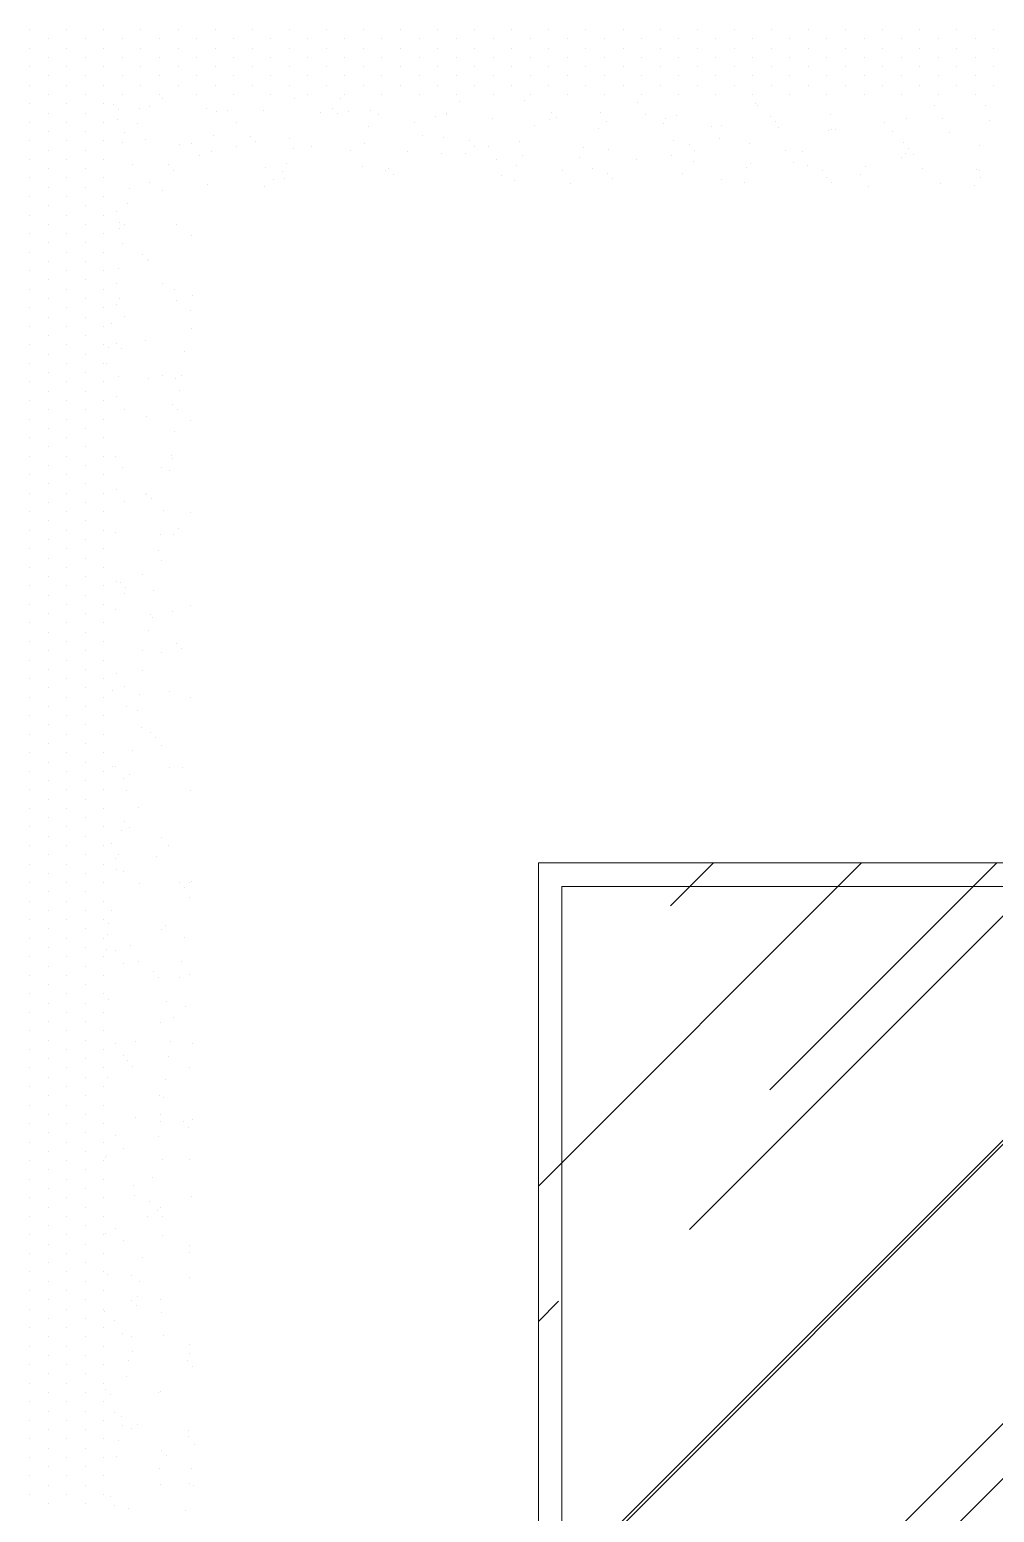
# Model space of a CAD drawing. Header units: millimetres. Extents: x 3923 to 4007, y 744 to 982.
# Drawn here: x 3971.001 to 3972.64, y 945.926 to 948.445 of the extents above; entities that cross this region are included whole.
import ezdxf

# ---------------------------------------------------------------- set-up
doc = ezdxf.new("R2010")
doc.units = ezdxf.units.MM
doc.header["$LTSCALE"] = 20
doc.linetypes.add('CONTINU', pattern=[0])
doc.layers.add('COTA', color=7, linetype='Continuous')
doc.layers.add('HIDROSSANITÁRIO', color=8, linetype='Continuous')
doc.layers.add('E-Lay-9', color=9, linetype='Continuous', lineweight=9)

# ---------------------------------------------------------------- blocks, each defined once
blk = doc.blocks.new('*X868')
at = {"color": 0}
for p, q in [((13.621875, 41.56875), (13.621875, 41.56875)), ((13.640625, 41.56875), (13.640625, 41.56875)), ((13.659375, 41.56875), (13.659375, 41.56875)), ((13.678125, 41.56875), (13.678125, 41.56875)), ((13.6125, 41.55), (13.6125, 41.55)), ((13.63125, 41.55), (13.63125, 41.55)), ((13.65, 41.55), (13.65, 41.55)), ((13.66875, 41.55), (13.66875, 41.55)), ((13.621875, 41.53125), (13.621875, 41.53125)), ((13.640625, 41.53125), (13.640625, 41.53125)), ((13.659375, 41.53125), (13.659375, 41.53125)), ((13.678125, 41.53125), (13.678125, 41.53125)), ((13.6125, 41.5125), (13.6125, 41.5125)), ((13.63125, 41.5125), (13.63125, 41.5125)), ((13.65, 41.5125), (13.65, 41.5125)), ((13.66875, 41.5125), (13.66875, 41.5125)), ((13.621875, 41.49375), (13.621875, 41.49375)), ((13.640625, 41.49375), (13.640625, 41.49375)), ((13.659375, 41.49375), (13.659375, 41.49375)), ((13.678125, 41.49375), (13.678125, 41.49375)), ((13.6125, 41.475), (13.6125, 41.475)), ((13.63125, 41.475), (13.63125, 41.475)), ((13.65, 41.475), (13.65, 41.475)), ((13.66875, 41.475), (13.66875, 41.475)), ((13.621875, 41.45625), (13.621875, 41.45625)), ((13.640625, 41.45625), (13.640625, 41.45625)), ((13.659375, 41.45625), (13.659375, 41.45625)), ((13.678125, 41.45625), (13.678125, 41.45625)), ((13.6125, 41.4375), (13.6125, 41.4375)), ((13.63125, 41.4375), (13.63125, 41.4375)), ((13.65, 41.4375), (13.65, 41.4375)), ((13.66875, 41.4375), (13.66875, 41.4375)), ((13.621875, 41.41875), (13.621875, 41.41875)), ((13.640625, 41.41875), (13.640625, 41.41875)), ((13.659375, 41.41875), (13.659375, 41.41875)), ((13.678125, 41.41875), (13.678125, 41.41875)), ((13.6125, 41.4), (13.6125, 41.4)), ((13.63125, 41.4), (13.63125, 41.4)), ((13.65, 41.4), (13.65, 41.4)), ((13.66875, 41.4), (13.66875, 41.4)), ((13.621875, 41.38125), (13.621875, 41.38125)), ((13.640625, 41.38125), (13.640625, 41.38125)), ((13.659375, 41.38125), (13.659375, 41.38125)), ((13.678125, 41.38125), (13.678125, 41.38125)), ((13.6125, 41.3625), (13.6125, 41.3625)), ((13.63125, 41.3625), (13.63125, 41.3625)), ((13.65, 41.3625), (13.65, 41.3625)), ((13.66875, 41.3625), (13.66875, 41.3625)), ((13.621875, 41.34375), (13.621875, 41.34375)), ((13.640625, 41.34375), (13.640625, 41.34375)), ((13.659375, 41.34375), (13.659375, 41.34375)), ((13.678125, 41.34375), (13.678125, 41.34375)), ((13.6125, 41.325), (13.6125, 41.325)), ((13.63125, 41.325), (13.63125, 41.325)), ((13.65, 41.325), (13.65, 41.325)), ((13.66875, 41.325), (13.66875, 41.325)), ((13.621875, 41.30625), (13.621875, 41.30625)), ((13.640625, 41.30625), (13.640625, 41.30625)), ((13.659375, 41.30625), (13.659375, 41.30625)), ((13.678125, 41.30625), (13.678125, 41.30625)), ((13.6125, 41.2875), (13.6125, 41.2875)), ((13.63125, 41.2875), (13.63125, 41.2875)), ((13.65, 41.2875), (13.65, 41.2875)), ((13.66875, 41.2875), (13.66875, 41.2875)), ((13.621875, 41.26875), (13.621875, 41.26875)), ((13.640625, 41.26875), (13.640625, 41.26875)), ((13.659375, 41.26875), (13.659375, 41.26875)), ((13.678125, 41.26875), (13.678125, 41.26875)), ((13.6125, 41.25), (13.6125, 41.25)), ((13.63125, 41.25), (13.63125, 41.25)), ((13.65, 41.25), (13.65, 41.25)), ((13.66875, 41.25), (13.66875, 41.25)), ((13.621875, 41.23125), (13.621875, 41.23125)), ((13.640625, 41.23125), (13.640625, 41.23125)), ((13.659375, 41.23125), (13.659375, 41.23125)), ((13.678125, 41.23125), (13.678125, 41.23125)), ((13.6125, 41.2125), (13.6125, 41.2125)), ((13.63125, 41.2125), (13.63125, 41.2125)), ((13.65, 41.2125), (13.65, 41.2125)), ((13.66875, 41.2125), (13.66875, 41.2125)), ((13.621875, 41.19375), (13.621875, 41.19375)), ((13.640625, 41.19375), (13.640625, 41.19375)), ((13.659375, 41.19375), (13.659375, 41.19375)), ((13.678125, 41.19375), (13.678125, 41.19375)), ((13.6125, 41.175), (13.6125, 41.175)), ((13.63125, 41.175), (13.63125, 41.175)), ((13.65, 41.175), (13.65, 41.175)), ((13.66875, 41.175), (13.66875, 41.175)), ((13.621875, 41.15625), (13.621875, 41.15625)), ((13.640625, 41.15625), (13.640625, 41.15625)), ((13.659375, 41.15625), (13.659375, 41.15625)), ((13.678125, 41.15625), (13.678125, 41.15625)), ((13.6125, 41.1375), (13.6125, 41.1375)), ((13.63125, 41.1375), (13.63125, 41.1375)), ((13.65, 41.1375), (13.65, 41.1375)), ((13.66875, 41.1375), (13.66875, 41.1375)), ((13.621875, 41.11875), (13.621875, 41.11875)), ((13.640625, 41.11875), (13.640625, 41.11875)), ((13.659375, 41.11875), (13.659375, 41.11875)), ((13.678125, 41.11875), (13.678125, 41.11875)), ((13.6125, 41.1), (13.6125, 41.1)), ((13.63125, 41.1), (13.63125, 41.1)), ((13.65, 41.1), (13.65, 41.1)), ((13.66875, 41.1), (13.66875, 41.1)), ((13.621875, 41.08125), (13.621875, 41.08125)), ((13.640625, 41.08125), (13.640625, 41.08125)), ((13.659375, 41.08125), (13.659375, 41.08125)), ((13.678125, 41.08125), (13.678125, 41.08125)), ((13.6125, 41.0625), (13.6125, 41.0625)), ((13.63125, 41.0625), (13.63125, 41.0625)), ((13.65, 41.0625), (13.65, 41.0625)), ((13.66875, 41.0625), (13.66875, 41.0625)), ((13.621875, 41.04375), (13.621875, 41.04375)), ((13.640625, 41.04375), (13.640625, 41.04375)), ((13.659375, 41.04375), (13.659375, 41.04375)), ((13.678125, 41.04375), (13.678125, 41.04375)), ((13.6125, 41.025), (13.6125, 41.025)), ((13.63125, 41.025), (13.63125, 41.025)), ((13.65, 41.025), (13.65, 41.025)), ((13.66875, 41.025), (13.66875, 41.025)), ((13.621875, 41.00625), (13.621875, 41.00625)), ((13.640625, 41.00625), (13.640625, 41.00625)), ((13.659375, 41.00625), (13.659375, 41.00625)), ((13.678125, 41.00625), (13.678125, 41.00625)), ((13.6125, 40.9875), (13.6125, 40.9875)), ((13.63125, 40.9875), (13.63125, 40.9875)), ((13.65, 40.9875), (13.65, 40.9875)), ((13.66875, 40.9875), (13.66875, 40.9875)), ((13.621875, 40.96875), (13.621875, 40.96875)), ((13.640625, 40.96875), (13.640625, 40.96875)), ((13.659375, 40.96875), (13.659375, 40.96875)), ((13.678125, 40.96875), (13.678125, 40.96875)), ((13.6125, 40.95), (13.6125, 40.95)), ((13.63125, 40.95), (13.63125, 40.95)), ((13.65, 40.95), (13.65, 40.95)), ((13.66875, 40.95), (13.66875, 40.95)), ((13.621875, 40.93125), (13.621875, 40.93125)), ((13.640625, 40.93125), (13.640625, 40.93125)), ((13.659375, 40.93125), (13.659375, 40.93125)), ((13.678125, 40.93125), (13.678125, 40.93125)), ((13.6125, 40.9125), (13.6125, 40.9125)), ((13.63125, 40.9125), (13.63125, 40.9125)), ((13.65, 40.9125), (13.65, 40.9125)), ((13.66875, 40.9125), (13.66875, 40.9125)), ((13.621875, 40.89375), (13.621875, 40.89375)), ((13.640625, 40.89375), (13.640625, 40.89375)), ((13.659375, 40.89375), (13.659375, 40.89375)), ((13.678125, 40.89375), (13.678125, 40.89375)), ((13.6125, 40.875), (13.6125, 40.875)), ((13.63125, 40.875), (13.63125, 40.875)), ((13.65, 40.875), (13.65, 40.875)), ((13.66875, 40.875), (13.66875, 40.875)), ((13.621875, 40.85625), (13.621875, 40.85625)), ((13.640625, 40.85625), (13.640625, 40.85625)), ((13.659375, 40.85625), (13.659375, 40.85625)), ((13.678125, 40.85625), (13.678125, 40.85625)), ((13.6125, 40.8375), (13.6125, 40.8375)), ((13.63125, 40.8375), (13.63125, 40.8375)), ((13.65, 40.8375), (13.65, 40.8375)), ((13.66875, 40.8375), (13.66875, 40.8375)), ((13.621875, 40.81875), (13.621875, 40.81875)), ((13.640625, 40.81875), (13.640625, 40.81875)), ((13.659375, 40.81875), (13.659375, 40.81875)), ((13.678125, 40.81875), (13.678125, 40.81875)), ((13.6125, 40.8), (13.6125, 40.8)), ((13.63125, 40.8), (13.63125, 40.8)), ((13.65, 40.8), (13.65, 40.8)), ((13.66875, 40.8), (13.66875, 40.8)), ((13.621875, 40.78125), (13.621875, 40.78125)), ((13.640625, 40.78125), (13.640625, 40.78125)), ((13.659375, 40.78125), (13.659375, 40.78125)), ((13.678125, 40.78125), (13.678125, 40.78125)), ((13.6125, 40.7625), (13.6125, 40.7625)), ((13.63125, 40.7625), (13.63125, 40.7625)), ((13.65, 40.7625), (13.65, 40.7625)), ((13.66875, 40.7625), (13.66875, 40.7625)), ((13.621875, 40.74375), (13.621875, 40.74375)), ((13.640625, 40.74375), (13.640625, 40.74375)), ((13.659375, 40.74375), (13.659375, 40.74375)), ((13.678125, 40.74375), (13.678125, 40.74375)), ((13.6125, 40.725), (13.6125, 40.725)), ((13.63125, 40.725), (13.63125, 40.725)), ((13.65, 40.725), (13.65, 40.725)), ((13.66875, 40.725), (13.66875, 40.725)), ((13.621875, 40.70625), (13.621875, 40.70625)), ((13.640625, 40.70625), (13.640625, 40.70625)), ((13.659375, 40.70625), (13.659375, 40.70625)), ((13.678125, 40.70625), (13.678125, 40.70625)), ((13.6125, 40.6875), (13.6125, 40.6875)), ((13.63125, 40.6875), (13.63125, 40.6875)), ((13.65, 40.6875), (13.65, 40.6875)), ((13.66875, 40.6875), (13.66875, 40.6875)), ((12.196875, 40.66875), (12.196875, 40.66875)), ((12.215625, 40.66875), (12.215625, 40.66875)), ((12.234375, 40.66875), (12.234375, 40.66875)), ((12.253125, 40.66875), (12.253125, 40.66875)), ((12.271875, 40.66875), (12.271875, 40.66875)), ((12.290625, 40.66875), (12.290625, 40.66875)), ((12.309375, 40.66875), (12.309375, 40.66875)), ((12.328125, 40.66875), (12.328125, 40.66875)), ((12.346875, 40.66875), (12.346875, 40.66875)), ((12.365625, 40.66875), (12.365625, 40.66875)), ((12.384375, 40.66875), (12.384375, 40.66875)), ((12.403125, 40.66875), (12.403125, 40.66875)), ((12.421875, 40.66875), (12.421875, 40.66875)), ((12.440625, 40.66875), (12.440625, 40.66875)), ((12.459375, 40.66875), (12.459375, 40.66875)), ((12.478125, 40.66875), (12.478125, 40.66875)), ((12.496875, 40.66875), (12.496875, 40.66875)), ((12.515625, 40.66875), (12.515625, 40.66875)), ((12.534375, 40.66875), (12.534375, 40.66875)), ((12.553125, 40.66875), (12.553125, 40.66875)), ((12.571875, 40.66875), (12.571875, 40.66875)), ((12.590625, 40.66875), (12.590625, 40.66875)), ((12.609375, 40.66875), (12.609375, 40.66875)), ((12.628125, 40.66875), (12.628125, 40.66875)), ((12.646875, 40.66875), (12.646875, 40.66875)), ((12.665625, 40.66875), (12.665625, 40.66875)), ((12.684375, 40.66875), (12.684375, 40.66875)), ((12.703125, 40.66875), (12.703125, 40.66875)), ((12.721875, 40.66875), (12.721875, 40.66875)), ((12.740625, 40.66875), (12.740625, 40.66875)), ((12.759375, 40.66875), (12.759375, 40.66875)), ((12.778125, 40.66875), (12.778125, 40.66875)), ((12.796875, 40.66875), (12.796875, 40.66875)), ((12.815625, 40.66875), (12.815625, 40.66875)), ((12.834375, 40.66875), (12.834375, 40.66875)), ((12.853125, 40.66875), (12.853125, 40.66875)), ((12.871875, 40.66875), (12.871875, 40.66875)), ((12.890625, 40.66875), (12.890625, 40.66875)), ((12.909375, 40.66875), (12.909375, 40.66875)), ((12.928125, 40.66875), (12.928125, 40.66875)), ((12.946875, 40.66875), (12.946875, 40.66875)), ((12.965625, 40.66875), (12.965625, 40.66875)), ((12.984375, 40.66875), (12.984375, 40.66875)), ((13.003125, 40.66875), (13.003125, 40.66875)), ((13.021875, 40.66875), (13.021875, 40.66875)), ((13.040625, 40.66875), (13.040625, 40.66875)), ((13.059375, 40.66875), (13.059375, 40.66875)), ((13.078125, 40.66875), (13.078125, 40.66875)), ((13.096875, 40.66875), (13.096875, 40.66875)), ((13.115625, 40.66875), (13.115625, 40.66875)), ((13.134375, 40.66875), (13.134375, 40.66875)), ((13.153125, 40.66875), (13.153125, 40.66875)), ((13.171875, 40.66875), (13.171875, 40.66875)), ((13.190625, 40.66875), (13.190625, 40.66875)), ((13.209375, 40.66875), (13.209375, 40.66875)), ((13.228125, 40.66875), (13.228125, 40.66875)), ((13.246875, 40.66875), (13.246875, 40.66875)), ((13.265625, 40.66875), (13.265625, 40.66875)), ((13.284375, 40.66875), (13.284375, 40.66875)), ((13.303125, 40.66875), (13.303125, 40.66875)), ((13.321875, 40.66875), (13.321875, 40.66875)), ((13.340625, 40.66875), (13.340625, 40.66875)), ((13.359375, 40.66875), (13.359375, 40.66875)), ((13.378125, 40.66875), (13.378125, 40.66875)), ((13.396875, 40.66875), (13.396875, 40.66875)), ((13.415625, 40.66875), (13.415625, 40.66875)), ((13.434375, 40.66875), (13.434375, 40.66875)), ((13.453125, 40.66875), (13.453125, 40.66875)), ((13.471875, 40.66875), (13.471875, 40.66875)), ((13.490625, 40.66875), (13.490625, 40.66875)), ((13.509375, 40.66875), (13.509375, 40.66875)), ((13.528125, 40.66875), (13.528125, 40.66875)), ((13.546875, 40.66875), (13.546875, 40.66875)), ((13.565625, 40.66875), (13.565625, 40.66875)), ((13.584375, 40.66875), (13.584375, 40.66875)), ((13.603125, 40.66875), (13.603125, 40.66875)), ((13.621875, 40.66875), (13.621875, 40.66875)), ((13.640625, 40.66875), (13.640625, 40.66875)), ((13.659375, 40.66875), (13.659375, 40.66875)), ((13.678125, 40.66875), (13.678125, 40.66875)), ((12.1875, 40.65), (12.1875, 40.65)), ((12.20625, 40.65), (12.20625, 40.65)), ((12.225, 40.65), (12.225, 40.65)), ((12.24375, 40.65), (12.24375, 40.65)), ((12.2625, 40.65), (12.2625, 40.65)), ((12.28125, 40.65), (12.28125, 40.65)), ((12.3, 40.65), (12.3, 40.65)), ((12.31875, 40.65), (12.31875, 40.65)), ((12.3375, 40.65), (12.3375, 40.65)), ((12.35625, 40.65), (12.35625, 40.65)), ((12.375, 40.65), (12.375, 40.65)), ((12.39375, 40.65), (12.39375, 40.65)), ((12.4125, 40.65), (12.4125, 40.65)), ((12.43125, 40.65), (12.43125, 40.65)), ((12.45, 40.65), (12.45, 40.65)), ((12.46875, 40.65), (12.46875, 40.65)), ((12.4875, 40.65), (12.4875, 40.65)), ((12.50625, 40.65), (12.50625, 40.65)), ((12.525, 40.65), (12.525, 40.65)), ((12.54375, 40.65), (12.54375, 40.65)), ((12.5625, 40.65), (12.5625, 40.65)), ((12.58125, 40.65), (12.58125, 40.65)), ((12.6, 40.65), (12.6, 40.65)), ((12.61875, 40.65), (12.61875, 40.65)), ((12.6375, 40.65), (12.6375, 40.65)), ((12.65625, 40.65), (12.65625, 40.65)), ((12.675, 40.65), (12.675, 40.65)), ((12.69375, 40.65), (12.69375, 40.65)), ((12.7125, 40.65), (12.7125, 40.65)), ((12.73125, 40.65), (12.73125, 40.65)), ((12.75, 40.65), (12.75, 40.65)), ((12.76875, 40.65), (12.76875, 40.65)), ((12.7875, 40.65), (12.7875, 40.65)), ((12.80625, 40.65), (12.80625, 40.65)), ((12.825, 40.65), (12.825, 40.65)), ((12.84375, 40.65), (12.84375, 40.65)), ((12.8625, 40.65), (12.8625, 40.65)), ((12.88125, 40.65), (12.88125, 40.65)), ((12.9, 40.65), (12.9, 40.65)), ((12.91875, 40.65), (12.91875, 40.65)), ((12.9375, 40.65), (12.9375, 40.65)), ((12.95625, 40.65), (12.95625, 40.65)), ((12.975, 40.65), (12.975, 40.65)), ((12.99375, 40.65), (12.99375, 40.65)), ((13.0125, 40.65), (13.0125, 40.65)), ((13.03125, 40.65), (13.03125, 40.65)), ((13.05, 40.65), (13.05, 40.65)), ((13.06875, 40.65), (13.06875, 40.65)), ((13.0875, 40.65), (13.0875, 40.65)), ((13.10625, 40.65), (13.10625, 40.65)), ((13.125, 40.65), (13.125, 40.65)), ((13.14375, 40.65), (13.14375, 40.65)), ((13.1625, 40.65), (13.1625, 40.65)), ((13.18125, 40.65), (13.18125, 40.65)), ((13.2, 40.65), (13.2, 40.65)), ((13.21875, 40.65), (13.21875, 40.65)), ((13.2375, 40.65), (13.2375, 40.65)), ((13.25625, 40.65), (13.25625, 40.65)), ((13.275, 40.65), (13.275, 40.65)), ((13.29375, 40.65), (13.29375, 40.65)), ((13.3125, 40.65), (13.3125, 40.65)), ((13.33125, 40.65), (13.33125, 40.65)), ((13.35, 40.65), (13.35, 40.65)), ((13.36875, 40.65), (13.36875, 40.65)), ((13.3875, 40.65), (13.3875, 40.65)), ((13.40625, 40.65), (13.40625, 40.65)), ((13.425, 40.65), (13.425, 40.65)), ((13.44375, 40.65), (13.44375, 40.65)), ((13.4625, 40.65), (13.4625, 40.65)), ((13.48125, 40.65), (13.48125, 40.65)), ((13.5, 40.65), (13.5, 40.65)), ((13.51875, 40.65), (13.51875, 40.65)), ((13.5375, 40.65), (13.5375, 40.65)), ((13.55625, 40.65), (13.55625, 40.65)), ((13.575, 40.65), (13.575, 40.65)), ((13.59375, 40.65), (13.59375, 40.65)), ((13.6125, 40.65), (13.6125, 40.65)), ((13.63125, 40.65), (13.63125, 40.65)), ((13.65, 40.65), (13.65, 40.65)), ((13.66875, 40.65), (13.66875, 40.65)), ((12.196875, 40.63125), (12.196875, 40.63125)), ((12.215625, 40.63125), (12.215625, 40.63125)), ((12.234375, 40.63125), (12.234375, 40.63125)), ((12.253125, 40.63125), (12.253125, 40.63125)), ((12.271875, 40.63125), (12.271875, 40.63125)), ((12.290625, 40.63125), (12.290625, 40.63125)), ((12.309375, 40.63125), (12.309375, 40.63125)), ((12.328125, 40.63125), (12.328125, 40.63125)), ((12.346875, 40.63125), (12.346875, 40.63125)), ((12.365625, 40.63125), (12.365625, 40.63125)), ((12.384375, 40.63125), (12.384375, 40.63125)), ((12.403125, 40.63125), (12.403125, 40.63125)), ((12.421875, 40.63125), (12.421875, 40.63125)), ((12.440625, 40.63125), (12.440625, 40.63125)), ((12.459375, 40.63125), (12.459375, 40.63125)), ((12.478125, 40.63125), (12.478125, 40.63125)), ((12.496875, 40.63125), (12.496875, 40.63125)), ((12.515625, 40.63125), (12.515625, 40.63125)), ((12.534375, 40.63125), (12.534375, 40.63125)), ((12.553125, 40.63125), (12.553125, 40.63125)), ((12.571875, 40.63125), (12.571875, 40.63125)), ((12.590625, 40.63125), (12.590625, 40.63125)), ((12.609375, 40.63125), (12.609375, 40.63125)), ((12.628125, 40.63125), (12.628125, 40.63125)), ((12.646875, 40.63125), (12.646875, 40.63125)), ((12.665625, 40.63125), (12.665625, 40.63125)), ((12.684375, 40.63125), (12.684375, 40.63125)), ((12.703125, 40.63125), (12.703125, 40.63125)), ((12.721875, 40.63125), (12.721875, 40.63125)), ((12.740625, 40.63125), (12.740625, 40.63125)), ((12.759375, 40.63125), (12.759375, 40.63125)), ((12.778125, 40.63125), (12.778125, 40.63125)), ((12.796875, 40.63125), (12.796875, 40.63125)), ((12.815625, 40.63125), (12.815625, 40.63125)), ((12.834375, 40.63125), (12.834375, 40.63125)), ((12.853125, 40.63125), (12.853125, 40.63125)), ((12.871875, 40.63125), (12.871875, 40.63125)), ((12.890625, 40.63125), (12.890625, 40.63125)), ((12.909375, 40.63125), (12.909375, 40.63125)), ((12.928125, 40.63125), (12.928125, 40.63125)), ((12.946875, 40.63125), (12.946875, 40.63125)), ((12.965625, 40.63125), (12.965625, 40.63125)), ((12.984375, 40.63125), (12.984375, 40.63125)), ((13.003125, 40.63125), (13.003125, 40.63125)), ((13.021875, 40.63125), (13.021875, 40.63125)), ((13.040625, 40.63125), (13.040625, 40.63125)), ((13.059375, 40.63125), (13.059375, 40.63125)), ((13.078125, 40.63125), (13.078125, 40.63125)), ((13.096875, 40.63125), (13.096875, 40.63125)), ((13.115625, 40.63125), (13.115625, 40.63125)), ((13.134375, 40.63125), (13.134375, 40.63125)), ((13.153125, 40.63125), (13.153125, 40.63125)), ((13.171875, 40.63125), (13.171875, 40.63125)), ((13.190625, 40.63125), (13.190625, 40.63125)), ((13.209375, 40.63125), (13.209375, 40.63125)), ((13.228125, 40.63125), (13.228125, 40.63125)), ((13.246875, 40.63125), (13.246875, 40.63125)), ((13.265625, 40.63125), (13.265625, 40.63125)), ((13.284375, 40.63125), (13.284375, 40.63125)), ((13.303125, 40.63125), (13.303125, 40.63125)), ((13.321875, 40.63125), (13.321875, 40.63125)), ((13.340625, 40.63125), (13.340625, 40.63125)), ((13.359375, 40.63125), (13.359375, 40.63125)), ((13.378125, 40.63125), (13.378125, 40.63125)), ((13.396875, 40.63125), (13.396875, 40.63125)), ((13.415625, 40.63125), (13.415625, 40.63125)), ((13.434375, 40.63125), (13.434375, 40.63125)), ((13.453125, 40.63125), (13.453125, 40.63125)), ((13.471875, 40.63125), (13.471875, 40.63125)), ((13.490625, 40.63125), (13.490625, 40.63125)), ((13.509375, 40.63125), (13.509375, 40.63125)), ((13.528125, 40.63125), (13.528125, 40.63125)), ((13.546875, 40.63125), (13.546875, 40.63125)), ((13.565625, 40.63125), (13.565625, 40.63125)), ((13.584375, 40.63125), (13.584375, 40.63125)), ((13.603125, 40.63125), (13.603125, 40.63125)), ((13.621875, 40.63125), (13.621875, 40.63125)), ((13.640625, 40.63125), (13.640625, 40.63125)), ((13.659375, 40.63125), (13.659375, 40.63125)), ((13.678125, 40.63125), (13.678125, 40.63125)), ((12.1875, 40.6125), (12.1875, 40.6125)), ((12.20625, 40.6125), (12.20625, 40.6125)), ((12.225, 40.6125), (12.225, 40.6125)), ((12.24375, 40.6125), (12.24375, 40.6125)), ((12.2625, 40.6125), (12.2625, 40.6125)), ((12.28125, 40.6125), (12.28125, 40.6125)), ((12.3, 40.6125), (12.3, 40.6125)), ((12.31875, 40.6125), (12.31875, 40.6125)), ((12.3375, 40.6125), (12.3375, 40.6125)), ((12.35625, 40.6125), (12.35625, 40.6125)), ((12.375, 40.6125), (12.375, 40.6125)), ((12.39375, 40.6125), (12.39375, 40.6125)), ((12.4125, 40.6125), (12.4125, 40.6125)), ((12.43125, 40.6125), (12.43125, 40.6125)), ((12.45, 40.6125), (12.45, 40.6125)), ((12.46875, 40.6125), (12.46875, 40.6125)), ((12.4875, 40.6125), (12.4875, 40.6125)), ((12.50625, 40.6125), (12.50625, 40.6125)), ((12.525, 40.6125), (12.525, 40.6125)), ((12.54375, 40.6125), (12.54375, 40.6125)), ((12.5625, 40.6125), (12.5625, 40.6125)), ((12.58125, 40.6125), (12.58125, 40.6125)), ((12.6, 40.6125), (12.6, 40.6125)), ((12.61875, 40.6125), (12.61875, 40.6125)), ((12.6375, 40.6125), (12.6375, 40.6125)), ((12.65625, 40.6125), (12.65625, 40.6125)), ((12.675, 40.6125), (12.675, 40.6125)), ((12.69375, 40.6125), (12.69375, 40.6125)), ((12.7125, 40.6125), (12.7125, 40.6125)), ((12.73125, 40.6125), (12.73125, 40.6125)), ((12.75, 40.6125), (12.75, 40.6125)), ((12.76875, 40.6125), (12.76875, 40.6125)), ((12.7875, 40.6125), (12.7875, 40.6125)), ((12.80625, 40.6125), (12.80625, 40.6125)), ((12.825, 40.6125), (12.825, 40.6125)), ((12.84375, 40.6125), (12.84375, 40.6125)), ((12.8625, 40.6125), (12.8625, 40.6125)), ((12.88125, 40.6125), (12.88125, 40.6125)), ((12.9, 40.6125), (12.9, 40.6125)), ((12.91875, 40.6125), (12.91875, 40.6125)), ((12.9375, 40.6125), (12.9375, 40.6125)), ((12.95625, 40.6125), (12.95625, 40.6125)), ((12.975, 40.6125), (12.975, 40.6125)), ((12.99375, 40.6125), (12.99375, 40.6125)), ((13.0125, 40.6125), (13.0125, 40.6125)), ((13.03125, 40.6125), (13.03125, 40.6125)), ((13.05, 40.6125), (13.05, 40.6125)), ((13.06875, 40.6125), (13.06875, 40.6125)), ((13.0875, 40.6125), (13.0875, 40.6125)), ((13.10625, 40.6125), (13.10625, 40.6125)), ((13.125, 40.6125), (13.125, 40.6125)), ((13.14375, 40.6125), (13.14375, 40.6125)), ((13.1625, 40.6125), (13.1625, 40.6125)), ((13.18125, 40.6125), (13.18125, 40.6125)), ((13.2, 40.6125), (13.2, 40.6125)), ((13.21875, 40.6125), (13.21875, 40.6125)), ((13.2375, 40.6125), (13.2375, 40.6125)), ((13.25625, 40.6125), (13.25625, 40.6125)), ((13.275, 40.6125), (13.275, 40.6125)), ((13.29375, 40.6125), (13.29375, 40.6125)), ((13.3125, 40.6125), (13.3125, 40.6125)), ((13.33125, 40.6125), (13.33125, 40.6125)), ((13.35, 40.6125), (13.35, 40.6125)), ((13.36875, 40.6125), (13.36875, 40.6125)), ((13.3875, 40.6125), (13.3875, 40.6125)), ((13.40625, 40.6125), (13.40625, 40.6125)), ((13.425, 40.6125), (13.425, 40.6125)), ((13.44375, 40.6125), (13.44375, 40.6125)), ((13.4625, 40.6125), (13.4625, 40.6125)), ((13.48125, 40.6125), (13.48125, 40.6125)), ((13.5, 40.6125), (13.5, 40.6125)), ((13.51875, 40.6125), (13.51875, 40.6125)), ((13.5375, 40.6125), (13.5375, 40.6125)), ((13.55625, 40.6125), (13.55625, 40.6125)), ((13.575, 40.6125), (13.575, 40.6125)), ((13.59375, 40.6125), (13.59375, 40.6125)), ((13.6125, 40.6125), (13.6125, 40.6125)), ((13.63125, 40.6125), (13.63125, 40.6125)), ((13.65, 40.6125), (13.65, 40.6125)), ((13.66875, 40.6125), (13.66875, 40.6125)), ((12.196875, 40.59375), (12.196875, 40.59375)), ((12.215625, 40.59375), (12.215625, 40.59375)), ((12.234375, 40.59375), (12.234375, 40.59375)), ((12.253125, 40.59375), (12.253125, 40.59375)), ((12.271875, 40.59375), (12.271875, 40.59375)), ((12.290625, 40.59375), (12.290625, 40.59375)), ((12.309375, 40.59375), (12.309375, 40.59375)), ((12.328125, 40.59375), (12.328125, 40.59375)), ((12.346875, 40.59375), (12.346875, 40.59375)), ((12.365625, 40.59375), (12.365625, 40.59375)), ((12.384375, 40.59375), (12.384375, 40.59375)), ((12.403125, 40.59375), (12.403125, 40.59375)), ((12.421875, 40.59375), (12.421875, 40.59375)), ((12.440625, 40.59375), (12.440625, 40.59375)), ((12.459375, 40.59375), (12.459375, 40.59375)), ((12.478125, 40.59375), (12.478125, 40.59375)), ((12.496875, 40.59375), (12.496875, 40.59375)), ((12.515625, 40.59375), (12.515625, 40.59375)), ((12.534375, 40.59375), (12.534375, 40.59375)), ((12.553125, 40.59375), (12.553125, 40.59375)), ((12.571875, 40.59375), (12.571875, 40.59375)), ((12.590625, 40.59375), (12.590625, 40.59375)), ((12.609375, 40.59375), (12.609375, 40.59375)), ((12.628125, 40.59375), (12.628125, 40.59375)), ((12.646875, 40.59375), (12.646875, 40.59375)), ((12.665625, 40.59375), (12.665625, 40.59375)), ((12.684375, 40.59375), (12.684375, 40.59375)), ((12.703125, 40.59375), (12.703125, 40.59375)), ((12.721875, 40.59375), (12.721875, 40.59375)), ((12.740625, 40.59375), (12.740625, 40.59375)), ((12.759375, 40.59375), (12.759375, 40.59375)), ((12.778125, 40.59375), (12.778125, 40.59375)), ((12.796875, 40.59375), (12.796875, 40.59375)), ((12.815625, 40.59375), (12.815625, 40.59375)), ((12.834375, 40.59375), (12.834375, 40.59375)), ((12.853125, 40.59375), (12.853125, 40.59375)), ((12.871875, 40.59375), (12.871875, 40.59375)), ((12.890625, 40.59375), (12.890625, 40.59375)), ((12.909375, 40.59375), (12.909375, 40.59375)), ((12.928125, 40.59375), (12.928125, 40.59375)), ((12.946875, 40.59375), (12.946875, 40.59375)), ((12.965625, 40.59375), (12.965625, 40.59375)), ((12.984375, 40.59375), (12.984375, 40.59375)), ((13.003125, 40.59375), (13.003125, 40.59375)), ((13.021875, 40.59375), (13.021875, 40.59375)), ((13.040625, 40.59375), (13.040625, 40.59375)), ((13.059375, 40.59375), (13.059375, 40.59375)), ((13.078125, 40.59375), (13.078125, 40.59375)), ((13.096875, 40.59375), (13.096875, 40.59375)), ((13.115625, 40.59375), (13.115625, 40.59375)), ((13.134375, 40.59375), (13.134375, 40.59375)), ((13.153125, 40.59375), (13.153125, 40.59375)), ((13.171875, 40.59375), (13.171875, 40.59375)), ((13.190625, 40.59375), (13.190625, 40.59375)), ((13.209375, 40.59375), (13.209375, 40.59375)), ((13.228125, 40.59375), (13.228125, 40.59375)), ((13.246875, 40.59375), (13.246875, 40.59375)), ((13.265625, 40.59375), (13.265625, 40.59375)), ((13.284375, 40.59375), (13.284375, 40.59375)), ((13.303125, 40.59375), (13.303125, 40.59375)), ((13.321875, 40.59375), (13.321875, 40.59375)), ((13.340625, 40.59375), (13.340625, 40.59375)), ((13.359375, 40.59375), (13.359375, 40.59375)), ((13.378125, 40.59375), (13.378125, 40.59375)), ((13.396875, 40.59375), (13.396875, 40.59375)), ((13.415625, 40.59375), (13.415625, 40.59375)), ((13.434375, 40.59375), (13.434375, 40.59375)), ((13.453125, 40.59375), (13.453125, 40.59375)), ((13.471875, 40.59375), (13.471875, 40.59375)), ((13.490625, 40.59375), (13.490625, 40.59375)), ((13.509375, 40.59375), (13.509375, 40.59375)), ((13.528125, 40.59375), (13.528125, 40.59375)), ((13.546875, 40.59375), (13.546875, 40.59375)), ((13.565625, 40.59375), (13.565625, 40.59375)), ((13.584375, 40.59375), (13.584375, 40.59375)), ((13.603125, 40.59375), (13.603125, 40.59375)), ((13.621875, 40.59375), (13.621875, 40.59375)), ((13.640625, 40.59375), (13.640625, 40.59375)), ((13.659375, 40.59375), (13.659375, 40.59375)), ((13.678125, 40.59375), (13.678125, 40.59375))]:
    blk.add_line(p, q, dxfattribs=at)
blk = doc.blocks.new('*X869')
at = {"color": 0}
for p, q in [((13.5864, 41.5649), (13.5864, 41.5649)), ((13.5209, 41.5494), (13.5209, 41.5494)), ((13.5289, 41.5549), (13.5289, 41.5549)), ((13.5355, 41.5542), (13.5355, 41.5542)), ((13.5365, 41.5515), (13.5365, 41.5515)), ((13.5609, 41.5547), (13.5609, 41.5547)), ((13.6016, 41.56), (13.6016, 41.56)), ((13.5736, 41.5242), (13.5736, 41.5242)), ((13.5884, 41.517), (13.5884, 41.517)), ((13.5223, 41.5147), (13.5223, 41.5147)), ((13.601, 41.5089), (13.601, 41.5089)), ((13.5374, 41.4964), (13.5374, 41.4964)), ((13.5522, 41.4873), (13.5522, 41.4873)), ((13.5485, 41.4754), (13.5485, 41.4754)), ((13.5532, 41.4798), (13.5532, 41.4798)), ((13.5577, 41.4822), (13.5577, 41.4822)), ((13.5641, 41.4774), (13.5641, 41.4774)), ((13.5885, 41.4806), (13.5885, 41.4806)), ((13.5755, 41.4663), (13.5755, 41.4663)), ((13.5838, 41.4583), (13.5838, 41.4583)), ((13.5192, 41.4417), (13.5192, 41.4417)), ((13.5318, 41.4336), (13.5318, 41.4336)), ((13.5393, 41.4386), (13.5393, 41.4386)), ((13.5235, 41.4046), (13.5235, 41.4046)), ((13.529, 41.3996), (13.529, 41.3996)), ((13.5354, 41.396), (13.5354, 41.396)), ((13.5762, 41.4013), (13.5762, 41.4013)), ((13.5774, 41.4085), (13.5774, 41.4085)), ((13.5774, 41.4046), (13.5774, 41.4046)), ((13.5918, 41.4034), (13.5918, 41.4034)), ((13.5412, 41.3808), (13.5412, 41.3808)), ((13.5434, 41.3666), (13.5434, 41.3666)), ((13.5551, 41.3757), (13.5551, 41.3757)), ((13.5561, 41.3585), (13.5561, 41.3585)), ((13.5793, 41.3507), (13.5793, 41.3507)), ((13.585, 41.3483), (13.585, 41.3483)), ((13.5905, 41.3432), (13.5905, 41.3432)), ((13.5431, 41.323), (13.5431, 41.323)), ((13.5631, 41.3219), (13.5631, 41.3219)), ((13.6016, 41.3295), (13.6016, 41.3295)), ((13.6038, 41.3273), (13.6038, 41.3273)), ((13.5231, 41.3167), (13.5231, 41.3167)), ((13.5387, 41.3187), (13.5387, 41.3187)), ((13.5264, 41.293), (13.5264, 41.293)), ((13.5676, 41.2915), (13.5676, 41.2915)), ((13.5811, 41.2929), (13.5811, 41.2929)), ((13.5803, 41.2834), (13.5803, 41.2834)), ((13.545, 41.2652), (13.545, 41.2652)), ((13.5563, 41.2656), (13.5563, 41.2656)), ((13.5324, 41.2542), (13.5324, 41.2542)), ((13.5618, 41.2606), (13.5618, 41.2606)), ((13.5908, 41.2479), (13.5908, 41.2479)), ((13.5508, 41.2426), (13.5508, 41.2426)), ((13.5664, 41.2447), (13.5664, 41.2447)), ((13.583, 41.2351), (13.583, 41.2351)), ((13.5879, 41.2366), (13.5879, 41.2366)), ((13.5919, 41.2163), (13.5919, 41.2163)), ((13.5469, 41.2074), (13.5469, 41.2074)), ((13.6045, 41.2083), (13.6045, 41.2083)), ((13.5276, 41.1829), (13.5276, 41.1829)), ((13.5331, 41.1779), (13.5331, 41.1779)), ((13.5566, 41.1791), (13.5566, 41.1791)), ((13.5849, 41.1773), (13.5849, 41.1773)), ((13.594, 41.1707), (13.594, 41.1707)), ((13.5377, 41.1632), (13.5377, 41.1632)), ((13.5784, 41.1686), (13.5784, 41.1686)), ((13.5227, 41.141), (13.5227, 41.141)), ((13.5487, 41.1496), (13.5487, 41.1496)), ((13.5592, 41.154), (13.5592, 41.154)), ((13.5353, 41.133), (13.5353, 41.133)), ((13.5891, 41.1266), (13.5891, 41.1266)), ((13.5868, 41.1195), (13.5868, 41.1195)), ((13.5946, 41.1215), (13.5946, 41.1215)), ((13.5809, 41.104), (13.5809, 41.104)), ((13.5253, 41.0839), (13.5253, 41.0839)), ((13.5409, 41.086), (13.5409, 41.086)), ((13.5506, 41.0918), (13.5506, 41.0918)), ((13.5653, 41.0892), (13.5653, 41.0892)), ((13.6061, 41.0946), (13.6061, 41.0946)), ((13.5305, 41.0713), (13.5305, 41.0713)), ((13.5469, 41.0659), (13.5469, 41.0659)), ((13.5596, 41.0579), (13.5596, 41.0579)), ((13.5887, 41.0617), (13.5887, 41.0617)), ((13.5604, 41.0439), (13.5604, 41.0439)), ((13.5659, 41.0389), (13.5659, 41.0389)), ((13.5525, 41.034), (13.5525, 41.034)), ((13.6051, 41.0288), (13.6051, 41.0288)), ((13.553, 41.0099), (13.553, 41.0099)), ((13.5686, 41.012), (13.5686, 41.012)), ((13.592, 41.0149), (13.592, 41.0149)), ((13.593, 41.0152), (13.593, 41.0152)), ((13.5711, 40.9908), (13.5711, 40.9908)), ((13.5906, 41.0039), (13.5906, 41.0039)), ((13.5544, 40.9761), (13.5544, 40.9761)), ((13.5838, 40.9827), (13.5838, 40.9827)), ((13.5317, 40.9613), (13.5317, 40.9613)), ((13.5359, 40.9536), (13.5359, 40.9536)), ((13.5372, 40.9562), (13.5372, 40.9562)), ((13.5925, 40.9461), (13.5925, 40.9461)), ((13.5633, 40.9323), (13.5633, 40.9323)), ((13.5806, 40.9359), (13.5806, 40.9359)), ((13.5963, 40.9379), (13.5963, 40.9379)), ((13.5399, 40.9305), (13.5399, 40.9305)), ((13.5563, 40.9183), (13.5563, 40.9183)), ((13.5932, 40.9049), (13.5932, 40.9049)), ((13.5954, 40.9157), (13.5954, 40.9157)), ((13.608, 40.9076), (13.608, 40.9076)), ((13.5944, 40.8883), (13.5944, 40.8883)), ((13.5987, 40.8998), (13.5987, 40.8998)), ((13.5601, 40.8784), (13.5601, 40.8784)), ((13.5582, 40.8605), (13.5582, 40.8605)), ((13.5676, 40.8565), (13.5676, 40.8565)), ((13.6083, 40.8618), (13.6083, 40.8618)), ((13.5275, 40.8512), (13.5275, 40.8512)), ((13.5346, 40.8496), (13.5346, 40.8496)), ((13.5432, 40.8533), (13.5432, 40.8533)), ((13.5195, 40.8309), (13.5195, 40.8309)), ((13.5262, 40.8404), (13.5262, 40.8404)), ((13.5388, 40.8323), (13.5388, 40.8323)), ((13.5963, 40.8305), (13.5963, 40.8305)), ((13.5645, 40.8222), (13.5645, 40.8222)), ((13.57, 40.8172), (13.57, 40.8172)), ((13.5601, 40.8027), (13.5601, 40.8027)), ((13.5844, 40.8033), (13.5844, 40.8033)), ((13.5952, 40.7825), (13.5952, 40.7825)), ((13.5961, 40.7933), (13.5961, 40.7933)), ((13.5214, 40.7731), (13.5214, 40.7731)), ((13.5552, 40.7772), (13.5552, 40.7772)), ((13.5708, 40.7792), (13.5708, 40.7792)), ((13.5982, 40.7727), (13.5982, 40.7727)), ((12.1804, 40.7514), (12.1804, 40.7514)), ((12.2064, 40.759), (12.2064, 40.759)), ((12.2078, 40.7551), (12.2078, 40.7551)), ((12.2235, 40.7572), (12.2235, 40.7572)), ((12.2478, 40.7604), (12.2478, 40.7604)), ((12.2551, 40.7548), (12.2551, 40.7548)), ((12.2614, 40.7543), (12.2614, 40.7543)), ((12.3265, 40.758), (12.3265, 40.758)), ((12.332, 40.7529), (12.332, 40.7529)), ((12.3399, 40.7553), (12.3399, 40.7553)), ((12.3485, 40.755), (12.3485, 40.755)), ((12.4167, 40.7549), (12.4167, 40.7549)), ((12.442, 40.7552), (12.442, 40.7552)), ((12.4483, 40.7553), (12.4483, 40.7553)), ((12.4977, 40.7578), (12.4977, 40.7578)), ((12.5354, 40.7553), (12.5354, 40.7553)), ((12.5683, 40.7543), (12.5683, 40.7543)), ((12.5762, 40.7588), (12.5762, 40.7588)), ((12.6288, 40.7555), (12.6288, 40.7555)), ((12.653, 40.7585), (12.653, 40.7585)), ((12.6902, 40.7516), (12.6902, 40.7516)), ((12.7222, 40.7557), (12.7222, 40.7557)), ((12.8008, 40.7555), (12.8008, 40.7555)), ((12.8157, 40.7558), (12.8157, 40.7558)), ((12.8164, 40.7576), (12.8164, 40.7576)), ((12.9091, 40.756), (12.9091, 40.756)), ((13.0025, 40.7562), (13.0025, 40.7562)), ((13.0959, 40.7563), (13.0959, 40.7563)), ((13.1894, 40.7565), (13.1894, 40.7565)), ((13.2828, 40.7567), (13.2828, 40.7567)), ((13.3762, 40.7569), (13.3762, 40.7569)), ((13.3937, 40.7559), (13.3937, 40.7559)), ((13.4093, 40.758), (13.4093, 40.758)), ((13.4696, 40.757), (13.4696, 40.757)), ((13.5504, 40.7653), (13.5504, 40.7653)), ((13.5631, 40.7572), (13.5631, 40.7572)), ((12.5739, 40.7492), (12.5739, 40.7492)), ((12.6549, 40.7363), (12.6549, 40.7363)), ((12.6793, 40.7395), (12.6793, 40.7395)), ((12.72, 40.7449), (12.72, 40.7449)), ((12.7356, 40.747), (12.7356, 40.747)), ((12.76, 40.7502), (12.76, 40.7502)), ((12.8102, 40.7506), (12.8102, 40.7506)), ((12.8157, 40.7455), (12.8157, 40.7455)), ((12.932, 40.748), (12.932, 40.748)), ((13.0521, 40.7469), (13.0521, 40.7469)), ((13.0576, 40.7419), (13.0576, 40.7419)), ((13.0894, 40.7378), (13.0894, 40.7378)), ((13.1679, 40.7388), (13.1679, 40.7388)), ((13.1739, 40.7443), (13.1739, 40.7443)), ((13.2447, 40.7385), (13.2447, 40.7385)), ((13.2478, 40.7367), (13.2478, 40.7367)), ((13.2722, 40.7399), (13.2722, 40.7399)), ((13.2939, 40.7432), (13.2939, 40.7432)), ((13.2994, 40.7382), (13.2994, 40.7382)), ((13.3129, 40.7453), (13.3129, 40.7453)), ((13.3257, 40.7414), (13.3257, 40.7414)), ((13.3286, 40.7473), (13.3286, 40.7473)), ((13.353, 40.7506), (13.353, 40.7506)), ((13.4042, 40.7424), (13.4042, 40.7424)), ((13.4157, 40.7406), (13.4157, 40.7406)), ((13.4809, 40.742), (13.4809, 40.742)), ((13.5358, 40.7396), (13.5358, 40.7396)), ((13.562, 40.7449), (13.562, 40.7449)), ((12.2072, 40.7256), (12.2072, 40.7256)), ((12.2227, 40.7246), (12.2227, 40.7246)), ((12.2363, 40.7316), (12.2363, 40.7316)), ((12.2418, 40.7266), (12.2418, 40.7266)), ((12.2995, 40.7242), (12.2995, 40.7242)), ((12.3007, 40.7258), (12.3007, 40.7258)), ((12.3581, 40.729), (12.3581, 40.729)), ((12.3805, 40.7272), (12.3805, 40.7272)), ((12.3941, 40.726), (12.3941, 40.726)), ((12.459, 40.7282), (12.459, 40.7282)), ((12.4782, 40.728), (12.4782, 40.728)), ((12.4837, 40.7229), (12.4837, 40.7229)), ((12.4875, 40.7261), (12.4875, 40.7261)), ((12.5358, 40.7278), (12.5358, 40.7278)), ((12.5585, 40.7236), (12.5585, 40.7236)), ((12.5741, 40.7257), (12.5741, 40.7257)), ((12.5809, 40.7263), (12.5809, 40.7263)), ((12.5985, 40.7289), (12.5985, 40.7289)), ((12.6, 40.7253), (12.6, 40.7253)), ((12.6168, 40.7307), (12.6168, 40.7307)), ((12.6393, 40.7343), (12.6393, 40.7343)), ((12.6744, 40.7265), (12.6744, 40.7265)), ((12.6953, 40.7317), (12.6953, 40.7317)), ((12.72, 40.7243), (12.72, 40.7243)), ((12.7678, 40.7267), (12.7678, 40.7267)), ((12.7721, 40.7314), (12.7721, 40.7314)), ((12.8418, 40.7216), (12.8418, 40.7216)), ((12.8531, 40.7343), (12.8531, 40.7343)), ((12.8612, 40.7268), (12.8612, 40.7268)), ((12.9316, 40.7353), (12.9316, 40.7353)), ((12.9546, 40.727), (12.9546, 40.727)), ((13.0084, 40.7349), (13.0084, 40.7349)), ((13.048, 40.7272), (13.048, 40.7272)), ((13.1415, 40.7273), (13.1415, 40.7273)), ((13.1514, 40.724), (13.1514, 40.724)), ((13.1671, 40.7261), (13.1671, 40.7261)), ((13.1914, 40.7293), (13.1914, 40.7293)), ((13.2322, 40.7347), (13.2322, 40.7347)), ((13.2349, 40.7275), (13.2349, 40.7275)), ((13.3283, 40.7277), (13.3283, 40.7277)), ((13.4217, 40.7278), (13.4217, 40.7278)), ((13.5152, 40.728), (13.5152, 40.728)), ((13.5413, 40.7345), (13.5413, 40.7345)), ((13.6086, 40.7282), (13.6086, 40.7282)), ((12.437, 40.7076), (12.437, 40.7076)), ((12.4778, 40.713), (12.4778, 40.713)), ((12.4934, 40.7151), (12.4934, 40.7151)), ((12.5178, 40.7183), (12.5178, 40.7183)), ((12.7255, 40.7192), (12.7255, 40.7192)), ((12.9619, 40.7206), (12.9619, 40.7206)), ((12.9674, 40.7155), (12.9674, 40.7155)), ((12.9722, 40.7071), (12.9722, 40.7071)), ((13.0299, 40.708), (13.0299, 40.708)), ((13.0507, 40.7081), (13.0507, 40.7081)), ((13.0707, 40.7134), (13.0707, 40.7134)), ((13.0837, 40.7179), (13.0837, 40.7179)), ((13.0863, 40.7155), (13.0863, 40.7155)), ((13.1107, 40.7187), (13.1107, 40.7187)), ((13.1274, 40.7078), (13.1274, 40.7078)), ((13.2037, 40.7169), (13.2037, 40.7169)), ((13.2085, 40.7107), (13.2085, 40.7107)), ((13.2093, 40.7118), (13.2093, 40.7118)), ((13.287, 40.7117), (13.287, 40.7117)), ((13.3255, 40.7143), (13.3255, 40.7143)), ((13.3637, 40.7113), (13.3637, 40.7113)), ((13.4448, 40.7143), (13.4448, 40.7143)), ((13.4456, 40.7132), (13.4456, 40.7132)), ((13.4511, 40.7082), (13.4511, 40.7082)), ((13.5233, 40.7153), (13.5233, 40.7153)), ((13.5674, 40.7106), (13.5674, 40.7106)), ((13.6, 40.7149), (13.6, 40.7149)), ((12.1823, 40.6936), (12.1823, 40.6936)), ((12.2633, 40.6965), (12.2633, 40.6965)), ((12.2679, 40.7027), (12.2679, 40.7027)), ((12.3162, 40.6917), (12.3162, 40.6917)), ((12.3319, 40.6938), (12.3319, 40.6938)), ((12.3418, 40.6975), (12.3418, 40.6975)), ((12.3563, 40.697), (12.3563, 40.697)), ((12.388, 40.7016), (12.388, 40.7016)), ((12.3935, 40.6966), (12.3935, 40.6966)), ((12.397, 40.7024), (12.397, 40.7024)), ((12.4126, 40.7044), (12.4126, 40.7044)), ((12.4186, 40.6971), (12.4186, 40.6971)), ((12.4996, 40.7), (12.4996, 40.7)), ((12.5098, 40.699), (12.5098, 40.699)), ((12.5781, 40.701), (12.5781, 40.701)), ((12.6298, 40.698), (12.6298, 40.698)), ((12.6354, 40.6929), (12.6354, 40.6929)), ((12.6549, 40.7007), (12.6549, 40.7007)), ((12.7359, 40.7036), (12.7359, 40.7036)), ((12.7516, 40.6953), (12.7516, 40.6953)), ((12.8144, 40.7046), (12.8144, 40.7046)), ((12.8717, 40.6943), (12.8717, 40.6943)), ((12.8911, 40.7042), (12.8911, 40.7042)), ((12.9092, 40.6921), (12.9092, 40.6921)), ((12.9248, 40.6942), (12.9248, 40.6942)), ((12.9492, 40.6974), (12.9492, 40.6974)), ((12.9899, 40.7028), (12.9899, 40.7028)), ((12.9935, 40.6916), (12.9935, 40.6916)), ((13.0055, 40.7048), (13.0055, 40.7048)), ((13.5021, 40.6925), (13.5021, 40.6925)), ((13.5177, 40.6946), (13.5177, 40.6946)), ((13.5421, 40.6978), (13.5421, 40.6978)), ((13.5829, 40.7032), (13.5829, 40.7032)), ((13.5985, 40.7052), (13.5985, 40.7052)), ((12.1859, 40.6795), (12.1859, 40.6795)), ((12.2355, 40.6811), (12.2355, 40.6811)), ((12.2511, 40.6832), (12.2511, 40.6832)), ((12.2667, 40.6878), (12.2667, 40.6878)), ((12.2755, 40.6864), (12.2755, 40.6864)), ((12.2793, 40.6797), (12.2793, 40.6797)), ((12.3601, 40.6879), (12.3601, 40.6879)), ((12.3728, 40.6799), (12.3728, 40.6799)), ((12.4535, 40.6881), (12.4535, 40.6881)), ((12.4662, 40.68), (12.4662, 40.68)), ((12.547, 40.6883), (12.547, 40.6883)), ((12.5596, 40.6802), (12.5596, 40.6802)), ((12.6404, 40.6884), (12.6404, 40.6884)), ((12.653, 40.6804), (12.653, 40.6804)), ((12.7338, 40.6886), (12.7338, 40.6886)), ((12.7465, 40.6805), (12.7465, 40.6805)), ((12.7877, 40.6761), (12.7877, 40.6761)), ((12.8272, 40.6888), (12.8272, 40.6888)), ((12.8284, 40.6815), (12.8284, 40.6815)), ((12.8399, 40.6807), (12.8399, 40.6807)), ((12.844, 40.6836), (12.844, 40.6836)), ((12.855, 40.6765), (12.855, 40.6765)), ((12.8684, 40.6868), (12.8684, 40.6868)), ((12.8772, 40.6892), (12.8772, 40.6892)), ((12.9207, 40.6889), (12.9207, 40.6889)), ((12.9333, 40.6809), (12.9333, 40.6809)), ((12.9335, 40.6775), (12.9335, 40.6775)), ((13.0102, 40.6771), (13.0102, 40.6771)), ((13.0141, 40.6891), (13.0141, 40.6891)), ((13.0267, 40.6811), (13.0267, 40.6811)), ((13.0913, 40.68), (13.0913, 40.68)), ((13.1075, 40.6893), (13.1075, 40.6893)), ((13.1135, 40.6906), (13.1135, 40.6906)), ((13.1191, 40.6855), (13.1191, 40.6855)), ((13.1202, 40.6812), (13.1202, 40.6812)), ((13.1698, 40.681), (13.1698, 40.681)), ((13.2009, 40.6895), (13.2009, 40.6895)), ((13.2136, 40.6814), (13.2136, 40.6814)), ((13.2354, 40.6879), (13.2354, 40.6879)), ((13.2465, 40.6807), (13.2465, 40.6807)), ((13.2944, 40.6896), (13.2944, 40.6896)), ((13.307, 40.6816), (13.307, 40.6816)), ((13.3276, 40.6836), (13.3276, 40.6836)), ((13.3554, 40.6869), (13.3554, 40.6869)), ((13.3609, 40.6818), (13.3609, 40.6818)), ((13.3806, 40.6765), (13.3806, 40.6765)), ((13.3878, 40.6898), (13.3878, 40.6898)), ((13.4004, 40.6817), (13.4004, 40.6817)), ((13.4061, 40.6846), (13.4061, 40.6846)), ((13.4214, 40.6819), (13.4214, 40.6819)), ((13.437, 40.6839), (13.437, 40.6839)), ((13.4614, 40.6872), (13.4614, 40.6872)), ((13.4772, 40.6842), (13.4772, 40.6842)), ((13.4812, 40.69), (13.4812, 40.69)), ((13.4828, 40.6842), (13.4828, 40.6842)), ((13.4939, 40.6819), (13.4939, 40.6819)), ((13.5639, 40.6871), (13.5639, 40.6871)), ((13.5746, 40.6901), (13.5746, 40.6901)), ((13.5873, 40.6821), (13.5873, 40.6821)), ((13.5973, 40.6832), (13.5973, 40.6832)), ((13.6028, 40.6781), (13.6028, 40.6781)), ((12.1947, 40.6758), (12.1947, 40.6758)), ((12.2978, 40.6753), (12.2978, 40.6753)), ((12.3033, 40.6702), (12.3033, 40.6702)), ((12.3824, 40.6694), (12.3824, 40.6694)), ((12.4196, 40.6727), (12.4196, 40.6727)), ((12.4609, 40.6704), (12.4609, 40.6704)), ((12.5376, 40.67), (12.5376, 40.67)), ((12.5397, 40.6716), (12.5397, 40.6716)), ((12.6187, 40.6729), (12.6187, 40.6729)), ((12.6972, 40.6739), (12.6972, 40.6739)), ((12.7477, 40.6709), (12.7477, 40.6709)), ((12.7633, 40.6729), (12.7633, 40.6729)), ((12.7739, 40.6735), (12.7739, 40.6735)), ((13.3406, 40.6713), (13.3406, 40.6713)), ((13.3562, 40.6733), (13.3562, 40.6733))]:
    blk.add_line(p, q, dxfattribs=at)
blk = doc.blocks.new('A$C7AFB675E')
at = {"layer": 'COTA', "linetype": 'Continuous'}
h = blk.add_hatch(dxfattribs=at)
h.set_pattern_fill('AR-RROOF', color=8, scale=0.01, angle=-45, style=0)
h.set_pattern_definition([(45, (-877.99766, -4912.58883), (0.574736392, 0.215526147), [3.81, -0.508, 1.27, -0.254]), (45, (-877.66898, -4912.43976), (0.05926969, -0.418479935), [0.762, -0.08382, 1.524, -0.1905]), (45, (-877.75519, -4912.6517), (1.0542820686, 0.8136112046), [2.032, -0.3556, 1.016, -0.254])])
h.paths.add_polyline_path([(4.022, 1.1261), (4.722, 1.1261), (4.722, 2.1261), (4.022, 2.1261)])
at = {"layer": 'E-Lay-9', "color": 8}
for points in [[(4.022, 1.1261), (4.722, 1.1261), (4.722, 2.1261), (4.022, 2.1261)], [(4.042, 1.1461), (4.702, 1.1461), (4.702, 2.1061), (4.042, 2.1061)]]:
    blk.add_lwpolyline(points, close=True, dxfattribs=at)
at = {"layer": 'E-Lay-9', "color": 8, "xscale": -0.8400000000000034, "yscale": 0.8400000000000034, "zscale": 0.84, "rotation": 90}
for name in ['*X868', '*X869']:
    blk.add_blockref(name, (39.2529, 11.908), dxfattribs=at)

msp = doc.modelspace()

# ---------------------------------------------------------------- block references
at = {"layer": 'HIDROSSANITÁRIO', "color": 8, "linetype": 'CONTINU', "xscale": 2, "yscale": 2, "zscale": 2, "rotation": 180}
msp.add_blockref('A$C7AFB675E', (3981.3097, 949.2817), dxfattribs=at)

doc.saveas('drawing.dxf')
